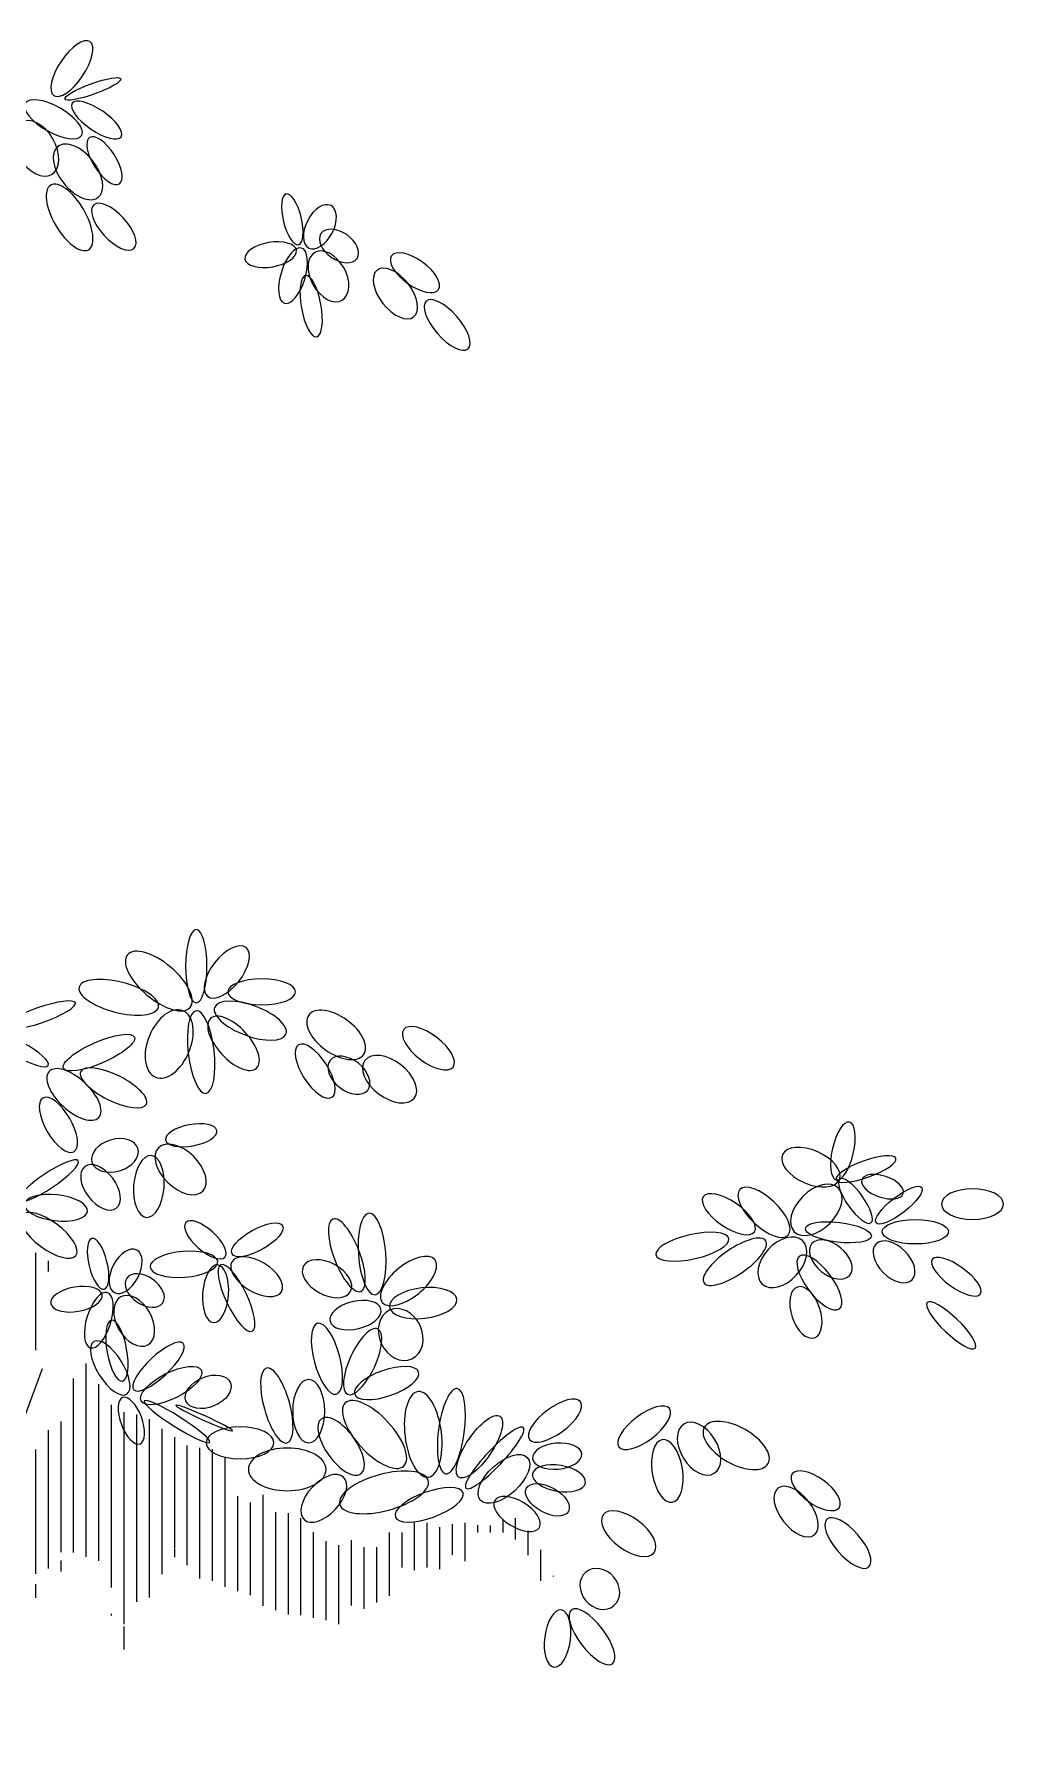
# Model space of a CAD drawing. Extents: x 305.84 to 312.06, y 69 to 76.57.
# Drawn here: x 309.841 to 312.061, y 72.465 to 76.41 of the extents above; entities that cross this region are included whole.
import ezdxf

# ---------------------------------------------------------------- set-up
doc = ezdxf.new("R2010")
doc.units = 0
doc.header["$MEASUREMENT"] = 0
doc.layers.get('0').update_dxf_attribs({"linetype": 'CONTINUOUS'})
doc.layers.add('01', color=1, linetype='CONTINUOUS')

# ---------------------------------------------------------------- blocks, each defined once
blk = doc.blocks.new('E5', base_point=(194.294003, 228.141865))
blk.add_circle((194.984178, 228.141865), 0.690175)

msp = doc.modelspace()

# ---------------------------------------------------------------- linework, layer by layer
for p, q in [((309.8442, 73.3964), (309.8442, 73.6188)), ((309.8731, 73.5765), (309.8731, 73.6008)), ((309.9309, 72.9325), (309.9309, 73.3312)), ((309.9599, 72.9228), (309.9599, 73.3654)), ((309.9888, 72.9132), (309.9888, 73.318)), ((310.0177, 72.8521), (310.0177, 73.2709)), ((310.0466, 72.7687), (310.0466, 73.2542)), ((309.8731, 72.896), (309.8731, 73.2132)), ((309.902, 72.9336), (309.902, 73.2324)), ((310.0756, 72.8196), (310.0756, 73.2489)), ((310.1045, 72.8292), (310.1045, 73.2381)), ((310.1334, 72.8831), (310.1334, 73.216)), ((310.1623, 72.9434), (310.1623, 73.1967)), ((310.1912, 72.9038), (310.1912, 73.1775)), ((310.2202, 72.8733), (310.2202, 73.1724)), ((309.8442, 72.8839), (309.8442, 73.1684)), ((310.2491, 72.8675), (310.2491, 73.1691)), ((310.278, 72.8539), (310.278, 73.1513)), ((310.3069, 72.8443), (310.3069, 73.0614)), ((310.3648, 72.8101), (310.3648, 73.0645)), ((310.3359, 72.8346), (310.3359, 73.047)), ((310.3937, 72.8005), (310.3937, 73.0253)), ((310.4226, 72.7909), (310.4226, 73.0228)), ((310.4515, 72.7888), (310.4515, 73.0114)), ((310.4805, 72.7827), (310.4805, 72.9793)), ((310.654, 72.8334), (310.654, 72.9782)), ((310.6829, 72.898), (310.6829, 72.9782)), ((310.7119, 72.8922), (310.7119, 73.0005)), ((310.7408, 72.898), (310.7408, 73.0005)), ((310.7697, 72.8943), (310.7697, 72.9909)), ((310.7986, 72.927), (310.7986, 72.9975)), ((310.8275, 72.9126), (310.8275, 73.0005)), ((310.8565, 72.9782), (310.8565, 72.9954)), ((310.8854, 72.9782), (310.8854, 72.9948)), ((310.9143, 72.9782), (310.9143, 73.0092)), ((310.9432, 72.9621), (310.9432, 73.0116)), ((310.9722, 72.9265), (310.9722, 72.9822)), ((310.1623, 72.9216), (310.1623, 72.942)), ((310.5094, 72.7776), (310.5094, 72.9588)), ((310.5383, 72.7684), (310.5383, 72.9491)), ((310.5672, 72.8116), (310.5672, 72.9606)), ((310.5962, 72.8037), (310.5962, 72.9448)), ((310.6251, 72.8179), (310.6251, 72.9448)), ((311.0011, 72.8681), (311.0011, 72.9388)), ((309.902, 72.8891), (309.902, 72.9144)), ((309.8442, 72.8289), (309.8442, 72.8601)), ((311.03, 72.8778), (311.03, 72.8795)), ((310.0177, 72.788), (310.0177, 72.7923)), ((310.0466, 72.7108), (310.0466, 72.7632))]:
    msp.add_line(p, q)
at = {"layer": '01'}
msp.add_line((309.5297, 72.4652), (309.8598, 73.3539), dxfattribs=at)

# ---------------------------------------------------------------- block references
at = {"zscale": 0.02313787855976124}
for p, xscale, yscale, rotation in [((309.8854, 76.2697), 0.1076958573412513, -0.04303990166506132, 56.192236), ((309.9112, 76.2621), 0.09833100923509493, 0.01772231925557776, 19.822329), ((309.8199, 76.252), 0.1076958573412513, -0.04303990166506132, 330.568218), ((309.9276, 76.252), 0.09833100923509493, -0.03544463851115553, 325.622291), ((309.8105, 76.2089), 0.1006722154771644, -0.0632939907305267, 300.241631), ((309.8948, 76.1532), 0.1076958573412513, -0.06076222092063908, 308.401491), ((309.9674, 76.1735), 0.09130736737100804, -0.03797638518316461, 302.753016), ((309.8784, 76.0646), 0.124084370449373, -0.0531669577667333, 300.329272), ((309.9768, 76.0191), 0.09833100923509493, -0.04303990166506132, 312.760736), ((310.4458, 75.9282), 0.08662493174899061, -0.03038112202925881, 103.562676), ((310.4692, 75.9206), 0.07960128988490371, -0.04557167147494895, 62.28169499999999), ((310.4973, 75.9535), 0.07257764802081683, -0.04557167147494895, 325.622291), ((310.4411, 75.9155), 0.08662493174899061, -0.04050815499305224, 189.816244), ((310.4528, 75.9206), 0.0959898029930255, -0.04050815499305224, 252.868294), ((310.4832, 75.9104), 0.09130736737100804, -0.05823047424863, 299.7333549999999), ((310.6588, 75.9028), 0.0959898029930255, -0.04303990166506132, 324.211228), ((310.4622, 75.8573), 0.1030134448571124, -0.03291286870126789, 280.255412), ((310.626, 75.8699), 0.09833100923509493, -0.0531669577667333, 307.985918), ((310.7384, 75.799), 0.1053546510991818, -0.04303990166506132, 311.1778830000001), ((310.2117, 74.1914), 0.121743141069425, -0.03544463851115553, 90), ((310.1976, 74.1813), 0.1357904479354774, -0.06076222092063908, 139.933513), ((310.2374, 74.2066), 0.1030134448571124, -0.05063518795684566, 51.59850899999999), ((310.125, 74.1813), 0.1357904479354774, -0.05063518795684566, 165.72436), ((309.7731, 74.1354), 0.124084370449373, -0.02531760554736211, 19.129619), ((310.2538, 74.1813), 0.1264255766914425, -0.05063518795684566, 339.5499080000001), ((310.4692, 74.1635), 0.1123782929632687, -0.06076222092063908, 324.211228), ((310.1812, 74.1737), 0.1194019348273556, -0.07088927702231106, 247.525189), ((310.2117, 74.1737), 0.1381316541775468, -0.04303990166506132, 276.712486), ((310.2444, 74.1559), 0.1123782929632687, -0.0531669577667333, 312.760736), ((309.7426, 74.1202), 0.1076958573412513, -0.02531760554736211, 331.149832), ((309.9073, 74.042), 0.1287667829335119, 0.03544463851115553, 23.591573), ((310.6869, 74.1306), 0.1030134448571124, -0.04557167147494895, 322.729727), ((310.4458, 74.0952), 0.1030134448571124, -0.04303990166506132, 302.498839), ((310.5183, 74.0597), 0.07960128988490371, -0.05063518795684566, 321.722306), ((310.598, 74.0597), 0.1030134448571124, -0.06076222092063908, 322.696713), ((309.8745, 74.0344), 0.1123782929632687, -0.0531669577667333, 317.271804), ((309.9471, 74.0344), 0.121743141069425, -0.04303990166506132, 333.476132), ((309.8605, 73.9736), 0.1030134448571124, -0.04303990166506132, 300.026249), ((310.1414, 73.8774), 0.08662493174899061, -0.03544463851115553, 10.460558), ((311.6773, 73.7863), 0.09833100923509493, -0.03544463851115553, 76.982794), ((309.9728, 73.8268), 0.07960128988490371, -0.0531669577667333, 16.324027), ((310.125, 73.8597), 0.1030134448571124, -0.06076222092063908, 315.6992079999999), ((309.8043, 73.7382), 0.1194019348273556, -0.02531760554736211, 33.73958300000001), ((310.1086, 73.842), 0.1030134448571124, -0.05063518795684566, 265.59341), ((311.6843, 73.7863), 0.1030134448571124, -0.05569870443874237, 156.07572), ((311.6773, 73.7863), 0.1053546510991818, -0.02784935221937119, 19.822329), ((309.9565, 73.8167), 0.08662493174899061, -0.05063518795684566, 307.030594), ((311.7358, 73.7863), 0.07257764802081683, -0.03544463851115553, 341.71521), ((311.49, 73.6673), 0.1030134448571124, -0.04303990166506132, 145.59359), ((311.5672, 73.6597), 0.1100370867211992, -0.04810344128483658, 136.583039), ((311.5813, 73.6673), 0.1030134448571124, -0.0632939907305267, 44.748858), ((311.7569, 73.6876), 0.08896613799106004, -0.02784935221937119, 125.335338), ((311.7686, 73.6876), 0.0959898029930255, 0.02784935221937119, 37.825072), ((309.8113, 73.7053), 0.1123782929632687, -0.04557167147494895, 323.55382), ((309.8183, 73.7306), 0.1053546510991818, -0.04303990166506132, 353.457187), ((310.2772, 73.6091), 0.08662493174899061, -0.03544463851115553, 138.313202), ((310.2936, 73.6167), 0.0959898029930255, 0.03544463851115553, 28.981249), ((310.5886, 73.5306), 0.1287667829335119, -0.04303990166506132, 111.072049), ((310.6214, 73.523), 0.1357904479354774, -0.04557167147494895, 94.28794299999998), ((311.607, 73.6749), 0.1100370867211992, 0.03291286870126789, 353.27194), ((310.0009, 73.5357), 0.08662493174899061, -0.03038112202925881, 103.562676), ((311.4314, 73.6521), 0.124084370449373, -0.04050815499305224, 192.8253900000001), ((311.5157, 73.6471), 0.124084370449373, -0.04303990166506132, 214.534021), ((311.6, 73.6471), 0.09833100923509493, -0.0632939907305267, 227.239264), ((311.6211, 73.6395), 0.08194249612697316, -0.05063518795684566, 320.729389), ((311.7686, 73.6395), 0.08428372550692116, -0.05063518795684566, 315.051507), ((310.0244, 73.5281), 0.07960128988490371, -0.04557167147494895, 62.28169499999999), ((310.2608, 73.5989), 0.1123782929632687, -0.04303990166506132, 184.524154), ((310.2936, 73.5989), 0.0959898029930255, -0.05063518795684566, 328.688672), ((310.5652, 73.5306), 0.08896613799106004, -0.0531669577667333, 151.600192), ((310.6378, 73.5053), 0.1123782929632687, -0.0531669577667333, 39.27061099999999), ((311.593, 73.6116), 0.1100370867211992, -0.04303990166506132, 307.11129), ((311.8973, 73.604), 0.09833100923509493, -0.03544463851115553, 324.211228), ((310.0524, 73.561), 0.07257764802081683, -0.04557167147494895, 325.622291), ((310.2608, 73.5914), 0.0959898029930255, -0.04303990166506132, 265.824493), ((310.2678, 73.5914), 0.121743141069425, -0.03544463851115553, 295.344403), ((309.9963, 73.523), 0.08662493174899061, -0.04050815499305224, 189.816244), ((310.008, 73.5281), 0.0959898029930255, -0.04050815499305224, 252.868294), ((310.0384, 73.5179), 0.09130736737100804, -0.05823047424863, 299.7333549999999), ((310.6541, 73.4951), 0.1123782929632687, -0.05063518795684566, 6.49404), ((311.5883, 73.5407), 0.08896613799106004, -0.04810344128483658, 288.586165), ((310.5183, 73.4622), 0.08662493174899061, -0.04557167147494895, 13.624596), ((310.6541, 73.4876), 0.08896613799106004, -0.07088927702231106, 294.814359), ((311.8856, 73.5053), 0.1100370867211992, -0.02784935221937119, 316.420027), ((310.0173, 73.4648), 0.1030134448571124, -0.03291286870126789, 280.255412), ((310.5324, 73.2951), 0.121743141069425, -0.04303990166506132, 104.799972), ((310.5582, 73.2951), 0.1194019348273556, -0.04303990166506132, 65.18564100000002), ((310.0524, 73.2951), 0.1030134448571124, -0.04303990166506132, 122.064488), ((310.0688, 73.3053), 0.1123782929632687, -0.03544463851115553, 43.284857), ((310.0852, 73.2799), 0.1123782929632687, 0.04303990166506132, 26.971004), ((310.5745, 73.2951), 0.1123782929632687, -0.04303990166506132, 19.282931), ((310.1882, 73.2799), 0.07960128988490371, 0.05063518795684566, 22.221198), ((310.42, 73.1837), 0.1287667829335119, -0.04303990166506132, 105.505154), ((310.4692, 73.1837), 0.1053546510991818, -0.0531669577667333, 90), ((310.0431, 73.2875), 0.08194249612697316, -0.03544463851115553, 290.6436560000001), ((310.0922, 73.2799), 0.1287667829335119, -0.01772231925557776, 327.755891), ((310.6869, 73.1306), 0.1428140897995642, -0.06076222092063908, 132.760736), ((310.7431, 73.1053), 0.1428140897995642, -0.06076222092063908, 96.804421), ((310.7829, 73.1128), 0.1428140897995642, -0.04303990166506132, 82.319563), ((310.9749, 73.1913), 0.1053546510991818, -0.04303990166506132, 36.44618000000001), ((310.1648, 73.2698), 0.1030134448571124, -0.007595286291784345, 335.849485), ((310.5886, 73.1128), 0.1123782929632687, -0.05063518795684566, 125.599869), ((310.8133, 73.1053), 0.121743141069425, 0.04303990166506132, 56.00867800000001), ((311.2956, 73.2622), 0.1053546510991818, -0.04303990166506132, 217.12467), ((311.3752, 73.2192), 0.121743141069425, -0.06076222092063908, 330.395344), ((310.3896, 73.1837), 0.1123782929632687, -0.0531669577667333, 180), ((310.8297, 73.0799), 0.1381316541775468, -0.02784935221937119, 46.68428900000001), ((311.3284, 73.2268), 0.0959898029930255, -0.06076222092063908, 301.653502), ((310.509, 73.123), 0.1287667829335119, -0.07088927702231106, 180), ((310.8625, 73.0521), 0.1053546510991818, 0.0531669577667333, 42.40143800000001), ((310.9819, 73.1483), 0.08194249612697316, -0.04303990166506132, 5.149334999999999), ((311.2792, 73.1913), 0.1053546510991818, -0.05063518795684566, 278.971921), ((310.7431, 73.0977), 0.1521789379057205, -0.06076222092063908, 195.128095), ((310.9819, 73.1128), 0.08896613799106004, -0.04303990166506132, 350.310453), ((311.5766, 73.1128), 0.0959898029930255, -0.04303990166506132, 324.211228), ((310.5488, 73.1053), 0.0959898029930255, -0.0531669577667333, 227.239264), ((310.8227, 73.0698), 0.1194019348273556, -0.04303990166506132, 199.822329), ((310.9679, 73.0799), 0.07960128988490371, 0.04303990166506132, 331.018751), ((311.5438, 73.0799), 0.09833100923509493, -0.0531669577667333, 307.985918), ((310.8953, 73.0521), 0.08662493174899061, -0.04303990166506132, 328.688672), ((311.1435, 73.0192), 0.1053546510991818, -0.0531669577667333, 323.419835), ((311.6562, 73.009), 0.1053546510991818, -0.04303990166506132, 311.1778830000001), ((311.1037, 72.8875), 0.07257764802081683, -0.06076222092063908, 310.135695), ((311.0709, 72.8014), 0.1123782929632687, -0.04303990166506132, 307.291049), ((311.0475, 72.8014), 0.0959898029930255, -0.04303990166506132, 262.766422)]:
    msp.add_blockref('E5', p, dxfattribs=dict(at, xscale=xscale, yscale=yscale, rotation=rotation))
for p, xscale, yscale in [((310.2842, 74.2167), 0.1123782929632687, -0.04303990166506132), ((311.9184, 73.7306), 0.1030134448571124, -0.05063518795684566), ((311.7826, 73.6673), 0.1100370867211992, 0.04050815499305224)]:
    msp.add_blockref('E5', p, dxfattribs=dict(at, xscale=xscale, yscale=yscale))

doc.saveas('drawing.dxf')
